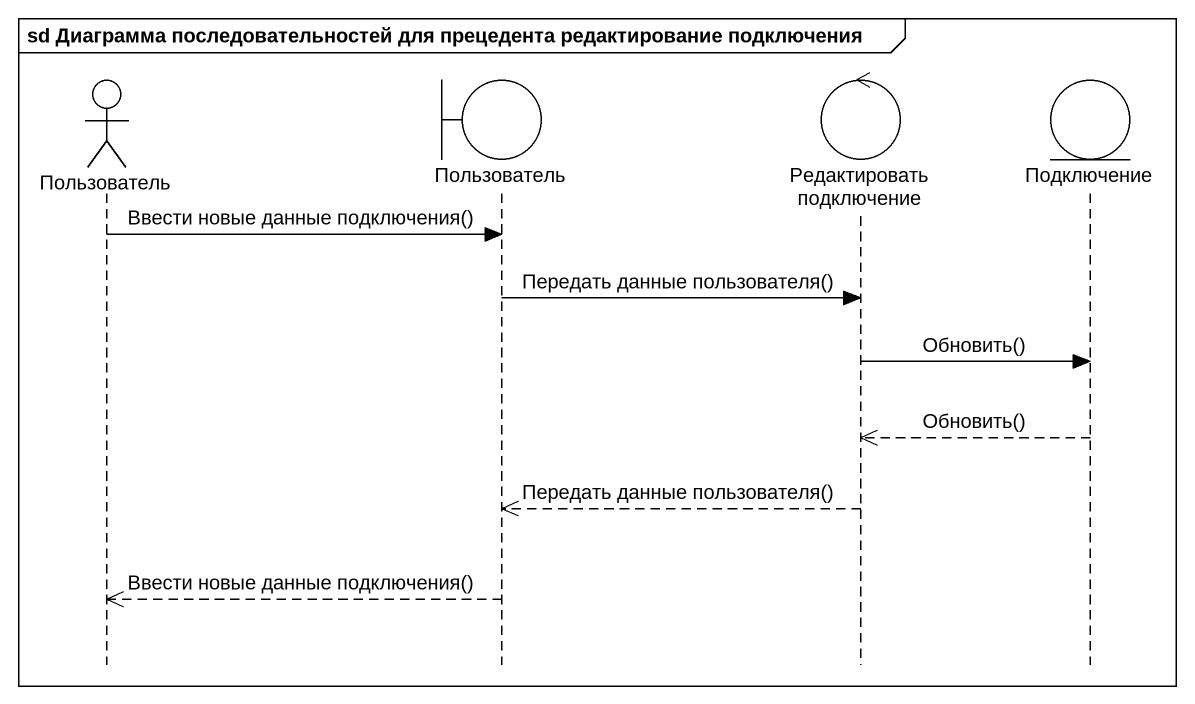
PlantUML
@startuml
mainframe sd Диаграмма последовательностей для прецедента редактирование подключения
hide footbox
actor Пользователь
boundary "Пользователь" as Пользователь_2
control "Редактировать подключение" as Редактировать_подключение
entity Подключение

Пользователь -> Пользователь_2 : Ввести новые данные подключения()
Пользователь_2 -> Редактировать_подключение : Передать данные пользователя()
Редактировать_подключение -> Подключение : Обновить()
Подключение -->> Редактировать_подключение : Обновить()
Редактировать_подключение -->> Пользователь_2 : Передать данные пользователя()
Пользователь_2 -->> Пользователь : Ввести новые данные подключения()
@enduml
